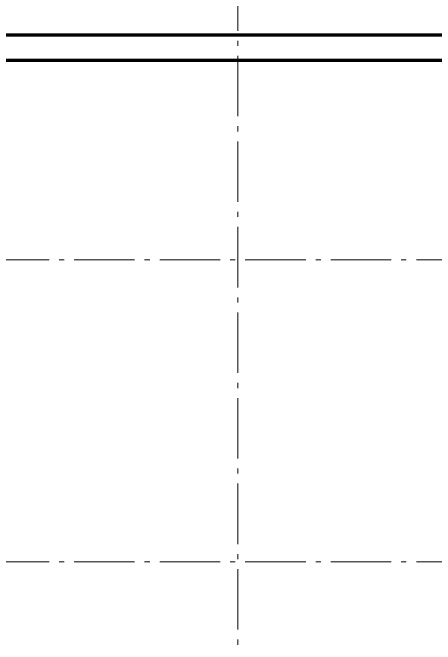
# Model space of a CAD drawing. Header units: millimetres. Extents: x -187347 to 135007, y -6415 to 292048.
# Drawn here: x -31415 to -23014, y 84415 to 96967 of the extents above; entities that cross this region are included whole.
import ezdxf

# ---------------------------------------------------------------- set-up
doc = ezdxf.new("R2010")
doc.units = ezdxf.units.MM
doc.header["$LTSCALE"] = 100
doc.linetypes.add('Z_LINE-CNTR', pattern=[17, 12, -2, 1, -2])
doc.layers.get('0').update_dxf_attribs({"lineweight": 18})
doc.layers.add('BORDER', color=4, linetype='Continuous', lineweight=70)
doc.layers.add('S-GRID', color=7, linetype='Continuous', lineweight=5)

# ---------------------------------------------------------------- blocks, each defined once
blk = doc.blocks.new('A0-Frame')
at = {"layer": 'BORDER', "color": 252, "ltscale": 25}
blk.add_lwpolyline([(0, 83100), (117900, 83100), (117900, 0), (0, 0)], close=True, dxfattribs=at)
at = {"layer": 'BORDER'}
blk.add_lwpolyline([(500, 82600), (117400, 82600), (117400, 500), (500, 500)], close=True, dxfattribs=at)

msp = doc.modelspace()

# ---------------------------------------------------------------- linework, layer by layer
at = {"layer": 'S-GRID', "color": 152, "linetype": 'Z_LINE-CNTR'}
for p, q in [((-26939.9, 111408.8), (-26939.9, -6038.2)), ((-89691.4, 92055), (-18064, 92055)), ((-89691.4, 86055), (-18064, 86055))]:
    msp.add_line(p, q, dxfattribs=at)

# ---------------------------------------------------------------- block references
msp.add_blockref('A0-Frame', (-97112.4, 13423.2))

doc.saveas('drawing.dxf')
